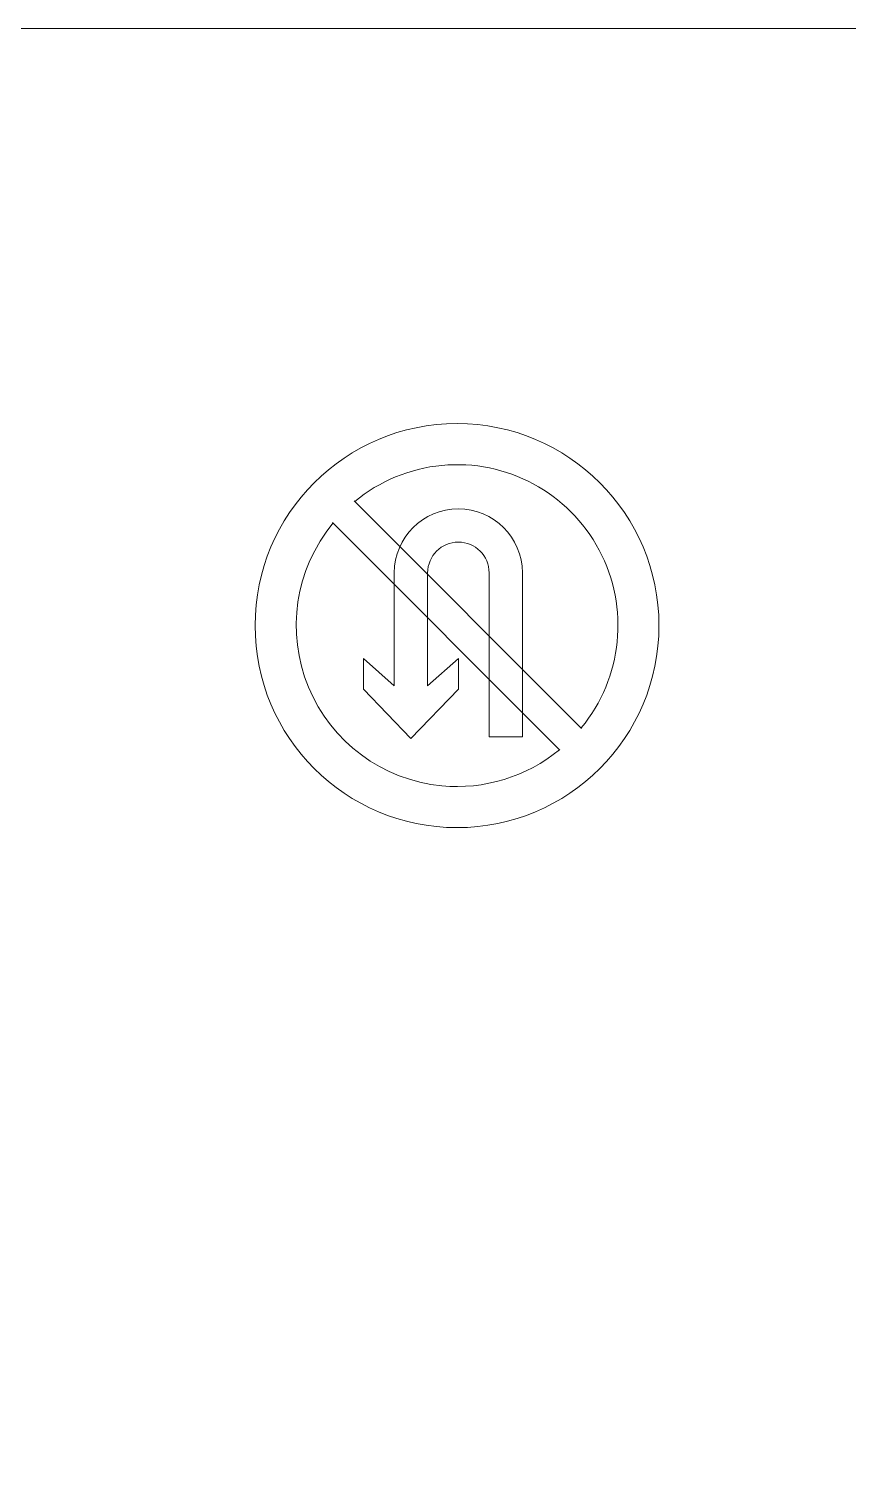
# Model space of a CAD drawing. Header units: millimetres. Extents: x 1182829 to 1183704, y -71582 to -71209.
# Drawn here: x 1182853.35 to 1182859.35, y -71531.22 to -71520.76 of the extents above; entities that cross this region are included whole.
import ezdxf

# ---------------------------------------------------------------- set-up
doc = ezdxf.new("R2010")
doc.units = ezdxf.units.MM
doc.layers.get('0').update_dxf_attribs({"lineweight": 9})

msp = doc.modelspace()

# ---------------------------------------------------------------- linework, layer by layer
msp.add_lwpolyline([(1182828.832, -71520.76), (1182885.957, -71520.76), (1182885.957, -71572.092), (1182828.832, -71572.092)], close=True)
for points in [[(1182856.37, -71523.956, 0.149607), (1182855.733, -71524.22)], [(1182857.391, -71525.877, 0.668179), (1182856.37, -71523.956)], [(1182856.96, -71524.742, 1), (1182856.023, -71524.742)], [(1182855.574, -71524.379, 0.601069), (1182856.37, -71526.3)], [(1182856.717, -71524.742, 1), (1182856.267, -71524.742)], [(1182856.37, -71526.3, 0.198912), (1182857.232, -71526.036)]]:
    msp.add_lwpolyline(points, format="xyb")
for points in [[(1182855.729, -71524.216), (1182857.394, -71525.881)], [(1182855.57, -71524.375), (1182857.235, -71526.04)], [(1182856.023, -71524.742), (1182856.023, -71525.569)], [(1182856.267, -71524.742), (1182856.267, -71525.569)], [(1182856.717, -71524.742), (1182856.717, -71525.942)], [(1182856.96, -71524.742), (1182856.96, -71525.942)], [(1182855.798, -71525.369), (1182856.023, -71525.569)], [(1182855.798, -71525.593), (1182855.798, -71525.369)], [(1182856.492, -71525.369), (1182856.267, -71525.569)], [(1182856.492, -71525.593), (1182856.492, -71525.369)], [(1182856.145, -71525.954), (1182855.798, -71525.593)], [(1182856.145, -71525.954), (1182856.492, -71525.593)], [(1182856.717, -71525.942), (1182856.96, -71525.942)]]:
    msp.add_lwpolyline(points)
msp.add_circle((1182856.482, -71525.128), 1.478)

doc.saveas('drawing.dxf')
